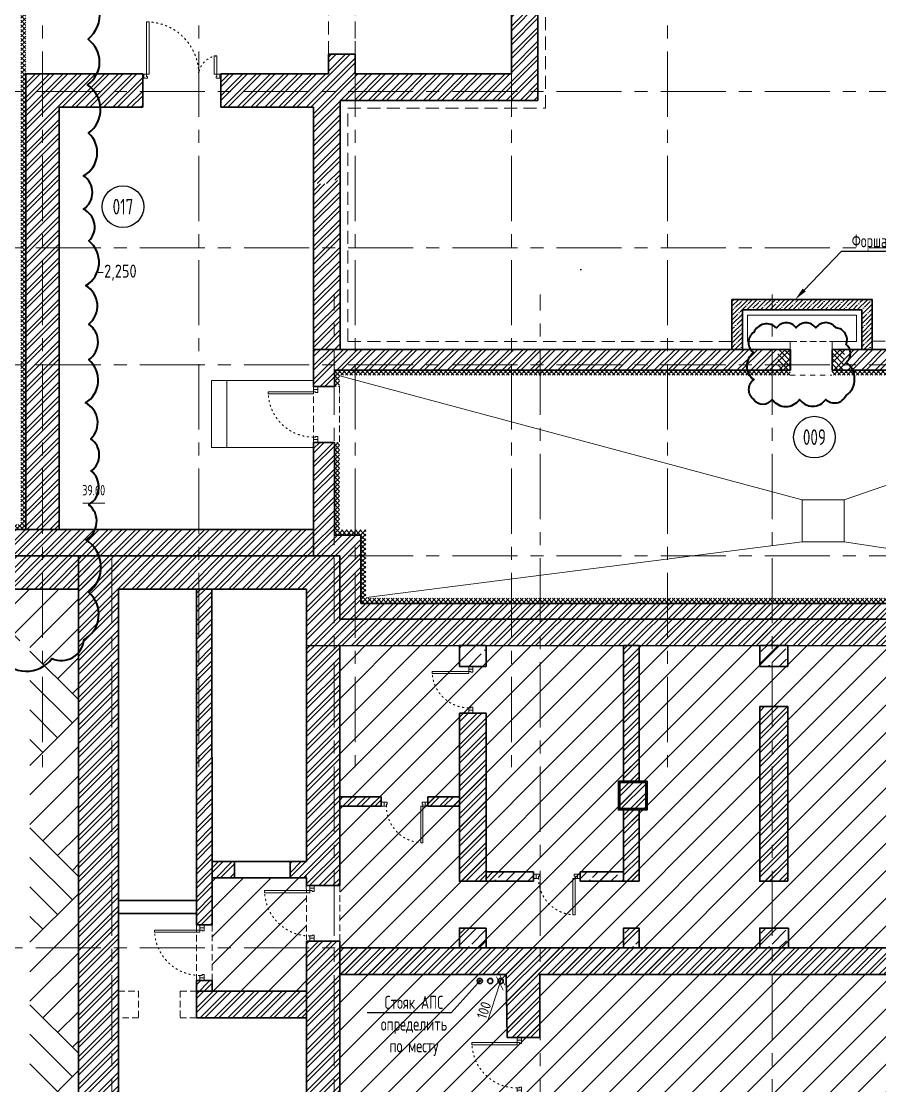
# Model space of a CAD drawing. Header units: millimetres. Extents: x -360149 to 682031, y -35655 to 209517.
# Drawn here: x -335582 to -319100, y 72520 to 92946 of the extents above; entities that cross this region are included whole.
import ezdxf
from ezdxf import colors
from ezdxf.entities.mleader import LeaderData, LeaderLine
from ezdxf.enums import TextEntityAlignment as Align
from ezdxf.math import Vec2, Vec3

# ---------------------------------------------------------------- set-up
doc = ezdxf.new("R2010")
doc.units = ezdxf.units.MM
doc.header["$MEASUREMENT"] = 0
doc.header["$PDMODE"] = 3
doc.header["$PDSIZE"] = -4
for name, pattern in [('ACAD_ISO03W100', [30, 12, -18]), ('CENTER', [2, 1.25, -0.25, 0.25, -0.25]), ('TRATTEGGIATA', [0.75, 0.5, -0.25]), ('Штрих', [6.35, 3.175, -3.175])]:
    doc.linetypes.add(name, pattern=pattern)
doc.layers.get('0').update_dxf_attribs({"color": 250, "lineweight": 9})
doc.layers.get('Defpoints').update_dxf_attribs({"color": 6})
for name, color, linetype, lineweight in [('!!!_АР_перегородки блоки', 7, 'Continuous', 5), ('1 этаж тонкие линии!', 250, 'Continuous', 0), ('_АР ТЕКСТ', 250, 'Continuous', 25), ('АР штриховка стен', 250, 'Continuous', 9), ('АР_Выноски АПР', 7, 'Continuous', 5), ('АР_Двери', 175, 'Continuous', 18), ('АР_Маркер экспликации', 239, 'Continuous', 13), ('АР_МосжилНии_Стены', 127, 'Continuous', 30), ('АР_Навесной фасад', 147, 'Continuous', 5), ('АР_Номер помещения', 1, 'Continuous', 25), ('АР_Оси', 195, 'Continuous', 9), ('АР_Отметки', 250, 'Continuous', 15), ('АР_Помещения_площадь', 19, 'Continuous', 9), ('АР_Сущ Несущая стена', 216, 'Continuous', 30), ('АР_Штриховка кирпич', 250, 'Continuous', 9), ('АР_Штриховка монолит', 250, 'Continuous', 9), ('Отв.СС', 234, 'Continuous', 9), ('Подвал', 250, 'Continuous', 30), ('СС_СКК_Лоток', 170, 'Continuous', 25), ('Штриховка', 7, 'Continuous', 5)]:
    doc.layers.add(name, color=color, linetype=linetype, lineweight=lineweight)
doc.styles.add('GOST Common', font='GOST Common.ttf', dxfattribs={"width": 0.9, "height": 200})
doc.styles.add('ISOCPEUR', font='isocpeur.ttf', dxfattribs={"width": 0.7})
doc.styles.get("Standard").update_dxf_attribs({"font": 'isocpeur.ttf', "width": 0.7})
doc.dimstyles.new('ADSK_Основной_2_мм', dxfattribs={"dimscale": 304.8, "dimtxt": 201.142999, "dimasz": 0.656168, "dimexe": 0.492126, "dimexo": 0.492126, "dimgap": 0.098425, "dimtad": 1, "dimdec": 1, "dimrnd": 0.1, "dimdsep": 46, "dimtxsty": 'GOST Common', "dimblk1": 'OBLIQUE', "dimblk2": 'OBLIQUE', "dimsah": 1, "dimcen": 0.09, "dimdle": 0.492126, "dimazin": 2, "dimtfac": 1, "dimtdec": 4, "dimtix": 1, "dimtmove": 0, "dimatfit": 3, "dimfxl": 1, "dimtvp": 1, "dimtolj": 1, "dimtzin": 0, "dimlwd": 20, "dimlwe": 20, "dimarcsym": 2})
pattern_1 = [(45, (-1298418.67, 164822.8), (-132.58252, 132.58252), []), (45, (-1298330.29, 164822.8), (-132.58252, 132.58252), [])]

# ---------------------------------------------------------------- blocks, each defined once
blk = doc.blocks.new('*U254')
for points in [[(-55, -80), (-55, 0), (-115, 0), (-115, -40), (-100, -40), (-100, -80), (-55, -80)], [(0, 0), (0, -80), (-55, -80), (-55, 0), (0, 0)], [(-1070, 0), (-1070, -80), (-1015, -80), (-1015, 0), (-1070, 0)], [(-1015, -80), (-1015, 0), (-955, 0), (-955, -40), (-970, -40), (-970, -80), (-1015, -80)]]:
    blk.add_lwpolyline(points)
blk.add_lwpolyline([(-100, -80), (-100, -950), (-140, -950), (-140, -80)], close=True)
at = {"linetype": 'ACAD_ISO03W100', "ltscale": 3}
blk.add_arc((-100, -80), 870, 180, 270, dxfattribs=at)
blk = doc.blocks.new('*U248')
for points in [[(-55, -80), (-55, 0), (-115, 0), (-115, -40), (-100, -40), (-100, -80), (-55, -80)], [(0, 0), (0, -80), (-55, -80), (-55, 0), (0, 0)], [(-1070, 0), (-1070, -80), (-1015, -80), (-1015, 0), (-1070, 0)], [(-1015, -80), (-1015, 0), (-955, 0), (-955, -40), (-970, -40), (-970, -80), (-1015, -80)]]:
    blk.add_lwpolyline(points)
blk.add_lwpolyline([(-100, -80), (-100, -950), (-140, -950), (-140, -80)], close=True)
at = {"linetype": 'ACAD_ISO03W100', "ltscale": 3}
blk.add_arc((-100, -80), 870, 180, 270, dxfattribs=at)
blk = doc.blocks.new('*U265')
at = {"layer": 'АР_Номер помещения', "color": 7}
blk.add_circle((-10199, 1914), 400, dxfattribs=at)
at = {"layer": 'АР_Помещения_площадь', "color": 7}
blk.add_line((-3518, -770), (-3940, -770), dxfattribs=at)
at = {"color": 7, "style": 'ISOCPEUR', "width": 0.7, "flags": 1}
blk.add_attdef('КАТЕГОРИЯ', (-499, -2092), '', height=250, dxfattribs=at)
at = {"layer": 'АР_Номер помещения', "color": 7, "style": 'ISOCPEUR', "width": 0.7}
blk.add_attdef('НОМЕР_ПОМЕЩЕНИЯ', text='', height=300, dxfattribs=at).set_placement((-10199, 1914), align=Align.MIDDLE_CENTER)
at = {"layer": 'АР_Помещения_площадь', "color": 7, "lineweight": 30, "width": 0.7, "flags": 104}
blk.add_attdef('ИМЯ_ПОМЕЩЕНИЯ', text='', height=100, dxfattribs=at).set_placement((158, 1217), align=Align.MIDDLE_CENTER)
at = {"layer": 'АР_Помещения_площадь', "color": 7, "style": 'ISOCPEUR', "width": 0.7}
blk.add_attdef('ПЛОЩАДЬ_ПОМЕЩЕНИЯ', text='', height=200, dxfattribs=at).set_placement((-3513, -523), align=Align.MIDDLE_RIGHT)
blk = doc.blocks.new('*U278')
blk.add_lwpolyline([(-100, 80), (-100, 780), (-140, 780), (-140, 80)], close=True)
for points in [[(-900, 0), (-900, 80), (-845, 80), (-845, 0), (-900, 0)], [(-845, 80), (-845, 0), (-785, 0), (-785, 40), (-800, 40), (-800, 80), (-845, 80)], [(-55, 80), (-55, 0), (-115, 0), (-115, 40), (-100, 40), (-100, 80), (-55, 80)], [(0, 0), (0, 80), (-55, 80), (-55, 0), (0, 0)]]:
    blk.add_lwpolyline(points)
at = {"linetype": 'ACAD_ISO03W100', "ltscale": 3}
blk.add_arc((-100, 80), 700, 90, 180, dxfattribs=at)
blk = doc.blocks.new('*U279')
for points in [[(-55, -80), (-55, 0), (-115, 0), (-115, -40), (-100, -40), (-100, -80), (-55, -80)], [(0, 0), (0, -80), (-55, -80), (-55, 0), (0, 0)], [(-900, 0), (-900, -80), (-845, -80), (-845, 0), (-900, 0)], [(-845, -80), (-845, 0), (-785, 0), (-785, -40), (-800, -40), (-800, -80), (-845, -80)]]:
    blk.add_lwpolyline(points)
blk.add_lwpolyline([(-100, -80), (-100, -780), (-140, -780), (-140, -80)], close=True)
at = {"linetype": 'ACAD_ISO03W100', "ltscale": 3}
blk.add_arc((-100, -80), 700, 180, 270, dxfattribs=at)
blk = doc.blocks.new('_DotSmall')
at = {"color": 0, "linetype": 'ByBlock', "const_width": 0.5}
blk.add_lwpolyline([(-0.0625, 0, 1), (0.0625, 0, 1)], format="xyb", close=True, dxfattribs=at)
blk = doc.blocks.new('Полуторная_на лестницу')
for points in [[(75, 80), (75, 1080), (125, 1080), (125, 80)], [(1375, 430), (1375, 80), (1425, 80), (1425, 430)]]:
    blk.add_lwpolyline(points, close=True)
for points in [[(0, 0), (0, 80), (20, 80), (20, 0), (0, 0)], [(20, 80), (20, 0), (90, 0), (90, 30), (75, 30), (75, 80), (20, 80)], [(1480, 80), (1480, 0), (1410, 0), (1410, 30), (1425, 30), (1425, 80), (1480, 80)], [(1500, 0), (1500, 80), (1480, 80), (1480, 0), (1500, 0)]]:
    blk.add_lwpolyline(points)
at = {"linetype": 'ACAD_ISO03W100', "ltscale": 3}
for centre, radius, start, end in [((75, 80), 1000, 0, 90), ((1465, 40), 392, 95.9075, 174.0925)]:
    blk.add_arc(centre, radius, start, end, dxfattribs=at)
blk = doc.blocks.new('*U995')
at = {"layer": 'АР_Номер помещения', "color": 7}
blk.add_circle((-11006, 2671), 400, dxfattribs=at)
at = {"layer": 'АР_Помещения_площадь', "color": 7}
blk.add_line((-11353, -3017), (-11775, -3017), dxfattribs=at)
at = {"color": 7, "style": 'ISOCPEUR', "width": 0.7, "flags": 1}
blk.add_attdef('КАТЕГОРИЯ', (-499, -2092), '', height=250, dxfattribs=at)
at = {"layer": 'АР_Номер помещения', "color": 7, "style": 'ISOCPEUR', "width": 0.7}
blk.add_attdef('НОМЕР_ПОМЕЩЕНИЯ', text='', height=300, dxfattribs=at).set_placement((-11006, 2671), align=Align.MIDDLE_CENTER)
at = {"layer": 'АР_Помещения_площадь', "color": 7, "lineweight": 30, "width": 0.7, "flags": 104}
blk.add_attdef('ИМЯ_ПОМЕЩЕНИЯ', text='', height=100, dxfattribs=at).set_placement((158, 1217), align=Align.MIDDLE_CENTER)
at = {"layer": 'АР_Помещения_площадь', "color": 7, "style": 'ISOCPEUR', "width": 0.7}
blk.add_attdef('ПЛОЩАДЬ_ПОМЕЩЕНИЯ', text='', height=200, dxfattribs=at).set_placement((-11348, -2770), align=Align.MIDDLE_RIGHT)
blk = doc.blocks.new('_Oblique')
at = {"color": 0, "linetype": 'ByBlock', "lineweight": -2}
blk.add_line((-0.5, -0.5), (0.5, 0.5), dxfattribs=at)
blk = doc.blocks.new('*D1566')
at = {"layer": 'Defpoints', "color": 0, "transparency": 16777216}
for p in [(-326363, 74576), (-326394, 74481)]:
    blk.add_point(p, dxfattribs=at)
at = {"layer": 'Отв.СС', "color": 0, "lineweight": 20, "transparency": 16777216}
for p in [(-326363, 74576), (-326633, 73754)]:
    blk.add_line(p, (-326394, 74481), dxfattribs=at)
at = {"layer": 'Отв.СС', "color": 0, "lineweight": 20, "transparency": 16777216, "xscale": 200, "yscale": 200, "zscale": 200}
for p, rotation in [((-326394, 74481), 71.82517072430504), ((-326363, 74576), 251.8251707243051)]:
    blk.add_blockref('_Oblique', p, dxfattribs=dict(at, rotation=rotation))
at = {"layer": 'Отв.СС', "color": 0, "transparency": 16777216, "insert": (-326700, 73968), "char_height": 200, "attachment_point": 5, "rotation": 71.8252, "style": 'GOST Common'}
blk.add_mtext('\\A1;100', dxfattribs=at)
blk = doc.blocks.new('_Dot')
at = {"color": 0, "linetype": 'ByBlock', "lineweight": -2}
blk.add_line((-0.5, 0), (-1, 0), dxfattribs=at)
at = {"color": 0, "linetype": 'ByBlock', "const_width": 0.5}
blk.add_lwpolyline([(-0.25, 0, 1), (0.25, 0, 1)], format="xyb", close=True, dxfattribs=at)

msp = doc.modelspace()

# ---------------------------------------------------------------- hatches: boundary and pattern name
at = {"layer": '!!!_АР_перегородки блоки', "lineweight": 5, "ltscale": 100, "true_color": 0x636466}
h = msp.add_hatch(dxfattribs=at)
h.set_pattern_fill('ANSI31', color=251, scale=3000, angle=180, style=0)
h.paths.add_polyline_path([(-327484.71, 61936.6), (-327484.71, 62094), (-326484.71, 62094), (-326484.71, 61936.6), (-326484.71, 61850.24), (-326197.46, 61850.24), (-326197.46, 71514.55), (-325612.06, 71514.55), (-295741.64, 71514.55), (-295741.64, 71680), (-295741.64, 81263.11), (-329468.32, 81263.11), (-329468.32, 61850.24), (-327484.71, 61850.24)])
h = msp.add_hatch(dxfattribs=at)
h.set_pattern_fill('ANSI31', color=251, scale=3000, angle=180, style=0)
h.paths.add_polyline_path([(-330105.47, 74335.57), (-331919.42, 74332.35), (-331922.61, 76510.53), (-330108.66, 76511.46)])
at = {"layer": '1 этаж тонкие линии!', "ltscale": 100, "transparency": 33554559}
h = msp.add_hatch(dxfattribs=at)
h.set_pattern_fill('ANSI37', scale=500, style=0)
h.paths.add_polyline_path([(-312975.75, 86253.45), (-312975.75, 86155.33), (-314046.91, 86154.34), (-314046.73, 86252.66), (-320016.38, 86252.58), (-320016.69, 86154.27), (-320816.52, 86153.74), (-320816.53, 86252.71), (-329569.44, 86252.56), (-329569.44, 85936.11), (-329469.91, 85936.23), (-329474.54, 85936.26), (-329472.59, 84864.98), (-329569.45, 84865.05), (-329569.45, 83085.57), (-329065.82, 83085.5), (-329065.82, 81775.68), (-312753.3, 81775.68), (-312753.3, 86252.63)])
h.paths.add_polyline_path([(-314051.79, 86154.51), (-314052.68, 86154.33), (-329474.31, 86153.76), (-329470.35, 83185.5), (-328965.82, 83185.81), (-328965.82, 81875.99), (-312853.3, 81875.68), (-312853.33, 86154.69)], flags=16)
h = msp.add_hatch(dxfattribs=at)
h.set_pattern_fill('AR-PARQ1', color=256, scale=200, angle=45, style=0)
h.paths.add_polyline_path([(-339005.06, 81057.77), (-335415.13, 81057.77), (-335415.13, 63056), (-339005.06, 63056)], flags=16)
h.paths.add_polyline_path([(-339852.07, 82045.5), (-334484.74, 82050.5), (-334484.74, 62098), (-339852.69, 62093)])
at = {"layer": 'АР штриховка стен', "ltscale": 100}
h = msp.add_hatch(dxfattribs=at)
h.set_pattern_fill('ANSI31', color=1, scale=600, angle=-90)
h.set_pattern_definition([(315, (-230505.13, 933633.57), (53.0330086, 53.0330086), [])])
h.paths.add_polyline_path([(-320016.35, 86252.86), (-320016.34, 86650.46), (-319774.81, 86650.24), (-319774.81, 86252.64)])
h.paths.add_polyline_path([(-321059.1, 86252.64), (-321059.1, 86650.24), (-320816.53, 86650.24), (-320816.53, 86252.64)])
at = {"layer": 'АР_Штриховка кирпич', "ltscale": 100}
h = msp.add_hatch(dxfattribs=at)
h.set_pattern_fill('ANSI32', color=256, scale=500)
h.set_pattern_definition(pattern_1)
h.paths.add_polyline_path([(-325662.04, 97215.68), (-326172.07, 97215.68), (-326172.07, 91935.68), (-325662.04, 91935.68)])
h = msp.add_hatch(dxfattribs=at)
h.set_pattern_fill('ANSI32', color=256, scale=500)
h.set_pattern_definition(pattern_1)
h.paths.add_polyline_path([(-329581.11, 89825.8), (-329581.55, 89825.8)])
h.paths.add_polyline_path([(-329581.11, 89900), (-329462.19, 89900), (-329462.19, 91425.68), (-325662.04, 91425.68), (-325662.04, 91935.68), (-326172.07, 91935.68), (-329171.99, 91935.68), (-329172.09, 92315.34), (-329681.98, 92315.34), (-329682.04, 91935.68), (-331750.93, 91935.68), (-331750.93, 91295.68), (-329972.19, 91295.68), (-329972.19, 89830.5), (-329651.11, 89830.5)])
h = msp.add_hatch(dxfattribs=at)
h.set_pattern_fill('ANSI32', color=256, scale=500)
h.set_pattern_definition(pattern_1)
h.paths.add_polyline_path([(-335492.19, 83192.41), (-334852.19, 83192.41), (-334852.19, 91294.87), (-333250.93, 91296.09), (-333250.93, 91935.28), (-335492.19, 91935.68)])
h = msp.add_hatch(dxfattribs=at)
h.set_pattern_fill('ANSI32', color=256, scale=500)
h.set_pattern_definition([(45, (-15289.27, 0), (-132.58252, 132.58252), []), (45, (-15200.88, 0), (-132.58252, 132.58252), [])])
h.paths.add_polyline_path([(-329462.19, 89890.8), (-329581.11, 89890.8), (-329581.11, 89825.8), (-329651.11, 89825.8), (-329972.19, 89825.8), (-329972.19, 88600.68), (-329462.19, 88600.68)])
h.paths.add_polyline_path([(-329462.19, 88600.68), (-329972.19, 88600.68), (-329972.19, 86650.68), (-329877.01, 86650.68), (-329462.19, 86650.68)])
h = msp.add_hatch(dxfattribs=at)
h.set_pattern_fill('ANSI32', color=256, scale=500)
h.paths.add_polyline_path([(-329971.82, 86650.7), (-320817.87, 86650.66), (-320814.82, 86246.72), (-329569.51, 86258.56), (-329569.51, 85936.07), (-329971.82, 85936.07)])
h = msp.add_hatch(dxfattribs=at)
h.set_pattern_fill('ANSI32', color=256, scale=500)
h.paths.add_polyline_path([(-320017.05, 86650.69), (-314053.14, 86653.63), (-314050.08, 86249.69), (-320015.64, 86252.63)])
h = msp.add_hatch(dxfattribs=at)
h.set_pattern_fill('ANSI32', color=256, scale=500)
h.paths.add_polyline_path([(-329468.32, 82685.68), (-329972.03, 82685.68), (-329971.61, 84865.19), (-329569.45, 84865.11), (-329569.45, 83085.5), (-329065.82, 83085.5), (-329065.82, 81775.68), (-296113.82, 81775.66), (-296113.82, 83086), (-295478.35, 83086), (-295478.35, 86252.64), (-295076.83, 86252.63), (-295076.83, 82685.68), (-295715.32, 82685.68), (-295715.32, 81707.5), (-295705.29, 80957.16), (-329468.32, 80969)])
h = msp.add_hatch(dxfattribs=at)
h.set_pattern_fill('ANSI32', color=256, scale=500)
h.paths.add_polyline_path([(-346852.07, 83700.69), (-347492.01, 83700.68), (-347492.01, 82045.67), (-340491.83, 82045.7), (-340491.83, 82685.68), (-329971.82, 82685.68), (-329971.82, 83192.41), (-341131.83, 83192.4), (-341131.83, 82685.69), (-346851.95, 82685.68)])
h = msp.add_hatch(dxfattribs=at)
h.set_pattern_fill('ANSI32', color=256, scale=500)
h.paths.add_polyline_path([(-339853.32, 82050.5), (-330106.83, 82051.5), (-330106.83, 80969.21), (-329468.32, 80969), (-329468.32, 82685.68), (-329576.83, 82685.68), (-329971.82, 82685.76), (-340493.32, 82685.68), (-340493.32, 64815.68), (-346842.01, 64815.68), (-346842.01, 55105.68), (-333741.71, 55105.68), (-333741.71, 61455.68), (-332347.87, 61455.68), (-332347.87, 62094), (-334239.75, 62094), (-334239.75, 55506.5), (-346441.83, 55506.5), (-346441.08, 64415), (-340492.57, 64415), (-340517.57, 61455.68), (-334214.01, 61455.68), (-334225.32, 62094.73), (-339853.26, 62094.73), (-339853.37, 64904.62)])
h = msp.add_hatch(dxfattribs=at)
h.set_pattern_fill('ANSI32', color=256, scale=500)
h.paths.add_polyline_path([(-333716.86, 82685.68), (-334136.67, 82685.68), (-334136.67, 62094), (-333716.79, 62094)])
h.paths.add_polyline_path([(-334136.67, 82685.68), (-334484.74, 82685.68), (-334484.74, 62094), (-334136.67, 62094)])
h = msp.add_hatch(dxfattribs=at)
h.set_pattern_fill('ANSI32', color=256, scale=500)
h.paths.add_polyline_path([(-332219.8, 75648.81), (-332218.62, 82051.51), (-331922.35, 82051.49), (-331922.12, 75607.23), (-332222, 75607.23), (-332219.3, 75648.77)])
h = msp.add_hatch(dxfattribs=at)
h.set_pattern_fill('ANSI32', color=256, scale=500)
h.paths.add_polyline_path([(-330106.21, 80969.14), (-329467.32, 80969.09), (-329468.32, 76363.5), (-330106.83, 76363.5), (-330106.83, 76510.84), (-330420.65, 76510.82), (-330420.65, 76821.96), (-330106.3, 76821.93)])
h = msp.add_hatch(dxfattribs=at)
h.set_pattern_fill('ANSI32', color=256, scale=500)
h.paths.add_polyline_path([(-324018.3, 80967.05), (-323719.94, 80967.03), (-323719.37, 78362.83), (-324017.34, 78362.81)])
h = msp.add_hatch(dxfattribs=at)
h.set_pattern_fill('ANSI32', color=256, scale=500)
h.paths.add_polyline_path([(-327169.7, 76683.99), (-327169.26, 79671.3), (-326656.88, 79671.25), (-326657.33, 76443.95), (-327169.32, 76443.95), (-327169.32, 76683.95)])
h = msp.add_hatch(dxfattribs=at)
h.set_pattern_fill('ANSI32', color=256, scale=500)
h.paths.add_polyline_path([(-321403.96, 76683.99), (-321403.52, 79796.72), (-320864.84, 79796.67), (-320865.28, 76443.95), (-321403.58, 76443.95), (-321403.58, 76683.95)])
h = msp.add_hatch(dxfattribs=at)
h.set_pattern_fill('ANSI32', color=256, scale=500)
h.paths.add_polyline_path([(-324118.3, 78362.83), (-323567.63, 78362.79), (-323567.06, 77812.82), (-324117.34, 77812.81)])
h = msp.add_hatch(dxfattribs=at)
h.set_pattern_fill('ANSI32', color=256, scale=500)
h.paths.add_polyline_path([(-329469.27, 78062.46), (-328671.48, 78062.43), (-328670.91, 77882.46), (-329468.32, 77882.45)])
h = msp.add_hatch(dxfattribs=at)
h.set_pattern_fill('ANSI32', color=256, scale=500)
h.paths.add_polyline_path([(-327777.28, 78062.46), (-327169.6, 78062.43), (-327169.03, 77882.46), (-327776.32, 77882.45)])
h = msp.add_hatch(dxfattribs=at)
h.set_pattern_fill('ANSI32', color=256, scale=500)
h.paths.add_polyline_path([(-324018.35, 77813.02), (-323719.99, 77813), (-323719.42, 76444.16), (-324017.39, 76444.14)])
h = msp.add_hatch(dxfattribs=at)
h.set_pattern_fill('ANSI32', color=256, scale=500)
h.paths.add_polyline_path([(-331920.25, 76821.98), (-331490.94, 76821.95), (-331490.37, 76510.86), (-331919.29, 76510.84)])
h = msp.add_hatch(dxfattribs=at)
h.set_pattern_fill('ANSI32', color=256, scale=500)
h.paths.add_polyline_path([(-330107.21, 62334.04), (-330107.02, 75293.52), (-329468.12, 75293.48), (-329468.32, 62094), (-330106.83, 62094), (-330106.83, 62334)])
h = msp.add_hatch(dxfattribs=at)
h.set_pattern_fill('ANSI32', color=256, scale=500)
h.paths.add_polyline_path([(-314247.97, 75165.38), (-314248.02, 74653.01), (-329468.32, 74654.01), (-329468.32, 75165.99)])
h = msp.add_hatch(dxfattribs=at)
h.set_pattern_fill('ANSI32', color=256, scale=500)
h.paths.add_polyline_path([(-326253.18, 74660.02), (-325627.79, 74656.99), (-325627.22, 73443.48), (-326252.23, 73446.46)])
h = msp.add_hatch(dxfattribs=at)
h.set_pattern_fill('ANSI32', color=256, scale=500)
h.paths.add_polyline_path([(-331919.42, 74537.23), (-332219.3, 74537.23), (-332219.3, 74335.03), (-331919.42, 74335.03)])
h.paths.add_polyline_path([(-330106.83, 74335.03), (-331960.6, 74335.03), (-332241.41, 74335.03), (-332219.3, 74335.03), (-332219.3, 73822.61), (-330106.83, 73822.71)])
h.paths.add_polyline_path([(-333716.83, 74335.02), (-333716.83, 74335.02), (-333716.82, 73822.67), (-333716.83, 73822.68)])
at = {"layer": 'АР_Штриховка монолит', "ltscale": 100}
h = msp.add_hatch(dxfattribs=at)
h.set_pattern_fill('ANSI35', color=256, scale=500)
h.paths.add_polyline_path([(-321936.86, 86650.68), (-321937.01, 87608.99), (-319246.85, 87609.2), (-319246.7, 86650.68), (-319446.73, 86650.68), (-319446.83, 87409.17), (-321736.99, 87409), (-321737.01, 86650.68)])
at = {"layer": 'АР_Штриховка монолит', "ltscale": 300}
h = msp.add_hatch(dxfattribs=at)
h.set_pattern_fill('ANSI35', color=256, scale=1500)
h.paths.add_polyline_path([(-327170.27, 80968.11), (-326657.11, 80968.08), (-326656.54, 80567.01), (-327169.32, 80567)])
h = msp.add_hatch(dxfattribs=at)
h.set_pattern_fill('ANSI35', color=256, scale=1200)
h.set_pattern_definition([(45, (21477.85, 4324), (-212.13203, 212.13203), []), (45, (21689.98, 4324), (-212.13203, 212.13203), [375, -75, 0, -75])])
h.paths.add_polyline_path([(-321404.53, 80968.11), (-320891.37, 80968.08), (-320890.8, 80567.01), (-321403.58, 80567)])
h = msp.add_hatch(dxfattribs=at)
h.set_pattern_fill('ANSI35', color=256, scale=1200)
h.set_pattern_definition([(45, (16224.6, 200.95), (-212.13203, 212.13203), []), (45, (16436.73, 200.95), (-212.13203, 212.13203), [375, -75, 0, -75])])
h.paths.add_polyline_path([(-326657.78, 76623.96), (-325749.83, 76623.93), (-325749.26, 76443.96), (-326656.83, 76443.95)])
h = msp.add_hatch(dxfattribs=at)
h.set_pattern_fill('ANSI35', color=256, scale=1200)
h.set_pattern_definition([(45, (18031.88, 200.95), (-212.13203, 212.13203), []), (45, (18244.02, 200.95), (-212.13203, 212.13203), [375, -75, 0, -75])])
h.paths.add_polyline_path([(-324850.5, 76623.96), (-324017.67, 76623.93), (-324017.1, 76443.96), (-324849.54, 76443.95)])
h = msp.add_hatch(dxfattribs=at)
h.set_pattern_fill('ANSI35', color=256, scale=1200)
h.set_pattern_definition([(45, (15712.1, -1077.32), (-212.13203, 212.13203), []), (45, (15924.24, -1077.32), (-212.13203, 212.13203), [375, -75, 0, -75])])
h.paths.add_polyline_path([(-327170.27, 75544.21), (-326657.11, 75544.18), (-326656.54, 75165.69), (-327169.32, 75165.68)])
h = msp.add_hatch(dxfattribs=at)
h.set_pattern_fill('ANSI35', color=256, scale=1200)
h.set_pattern_definition([(45, (18864.04, -1077.32), (-212.13203, 212.13203), []), (45, (19076.17, -1077.32), (-212.13203, 212.13203), [375, -75, 0, -75])])
h.paths.add_polyline_path([(-324018.35, 75544.21), (-323716.81, 75544.18), (-323716.24, 75165.69), (-324017.39, 75165.68)])
h = msp.add_hatch(dxfattribs=at)
h.set_pattern_fill('ANSI35', color=256, scale=1200)
h.set_pattern_definition([(45, (21477.85, -1077.32), (-212.13203, 212.13203), []), (45, (21689.98, -1077.32), (-212.13203, 212.13203), [375, -75, 0, -75])])
h.paths.add_polyline_path([(-321404.53, 75544.21), (-320891.37, 75544.18), (-320890.8, 75165.69), (-321403.58, 75165.68)])
at = {"layer": 'Штриховка', "transparency": 33554636}
h = msp.add_hatch(dxfattribs=at)
h.set_pattern_fill('ANSI37', color=256, scale=500)
h.paths.add_polyline_path([(-341372, 100400.68), (-344172.07, 100400.68), (-344172.07, 100300.68), (-341372, 100300.68)])
h.paths.add_polyline_path([(-344172.07, 100400.68), (-345133.71, 100400.68), (-345133.71, 100300.68), (-344172.07, 100300.68)])
h.paths.add_polyline_path([(-346633.35, 100400.68), (-346852.19, 100400.68), (-346852.19, 99100.68), (-346752.19, 99100.68), (-346752.19, 100300.68), (-346633.35, 100300.68)])
h.paths.add_polyline_path([(-346752.19, 99100.68), (-346852.19, 99100.68), (-346852.19, 94600.68), (-346752.19, 94600.68)])
h.paths.add_polyline_path([(-335492.19, 94800.68), (-335592.19, 94800.68), (-335592.19, 94600.68), (-335492.19, 94600.68)])
h.paths.add_polyline_path([(-335492.19, 95920.74), (-338172.07, 95920.74), (-338172.07, 95820.72), (-335592.19, 95820.7), (-335592.19, 95020.64), (-335592.19, 94920.61), (-335492.19, 94920.61)])
h.paths.add_polyline_path([(-336922.83, 83292.41), (-336923, 83192.41), (-335492.19, 83192.41), (-335492.19, 91935.68), (-335492.19, 94600.68), (-335592.19, 94600.68), (-335592.19, 83292.41)])
h.paths.add_polyline_path([(-337043, 83192.41), (-337042.83, 83292.41), (-341231.83, 83292.41), (-341231.83, 82785.68), (-346752.19, 82785.68), (-346752.19, 87848.64), (-346852.19, 87848.64), (-346852.19, 82685.68), (-341131.83, 82685.68), (-341131.83, 83192.41)])

# ---------------------------------------------------------------- linework, layer by layer
at = {"linetype": 'TRATTEGGIATA', "ltscale": 500}
for p, q in [((-325514.19, 91275.68), (-325514.21, 99595.68)), ((-329682.04, 92315.34), (-329682.04, 93215.35)), ((-329172.07, 92315.34), (-329172.07, 93215.35)), ((-329312.19, 91275.88), (-325514.19, 91275.95)), ((-329312.1, 86799.39), (-329312.19, 91275.88)), ((-329312.19, 86799.39), (-321935.81, 86799.54)), ((-319246.73, 86805.62), (-314691.86, 86805.62))]:
    msp.add_line(p, q, dxfattribs=at)
at = {"color": 1, "lineweight": 30}
for centre in [(-326778.71, 74528.86), (-326578.71, 74528.86), (-326378.71, 74528.86)]:
    msp.add_circle(centre, 50, dxfattribs=at)
at = {"layer": '_АР ТЕКСТ', "color": 242, "linetype": 'ByBlock', "lineweight": -2, "true_color": 0xcd2027}
msp.add_line((-324851.29, 88184.44), (-324825.28, 88184.44), dxfattribs=at)
at = {"layer": 'Defpoints', "color": 2, "lineweight": 40}
msp.add_lwpolyline([(-335992.09, 80744.91, 0.52056705), (-334993.72, 80718.58, 0.52056705), (-334380.47, 81077.44, 0.52056705), (-334288.26, 81986.97, 0.52056705), (-334338.84, 82991.47, 0.52056705), (-334283.96, 83668.55, 0.52056705), (-334240.3, 84317.65, 0.52056705), (-334247.12, 84931.2, 0.52056705), (-334352.2, 85623.1, 0.52056705), (-334287.96, 86448.44, 0.52056705), (-334285.23, 87134.45, 0.52056705), (-334342.48, 87872.81, 0.52056705), (-334284.31, 88732.66, 0.52056705), (-334384.38, 89338.02, 0.52056705), (-334385.9, 89982.96, 0.52056705), (-334290.36, 90800.14, 0.52056705), (-334311.71, 91727, 0.52056705), (-334300.76, 92601.7, 0.52056705), (-334390.32, 93645.59, 0.52056705)], format="xyb", dxfattribs=at)
msp.add_lwpolyline([(-321519.5, 85690.16, 0.52056705), (-321166.42, 85690.16, 0.52056705), (-320638.47, 85690.16, 0.52056705), (-320136.59, 85690.16, 0.52056705), (-319747.41, 85762.9, 0.52056705), (-319747.41, 86400.19, 0.52056705), (-319747.41, 86741.99, 0.52056705), (-319940.12, 87061.45, 0.52056705), (-320328.85, 87061.45, 0.52056705), (-320706.64, 87061.45, 0.52056705), (-321082.47, 87061.45, 0.52056705), (-321519.5, 86976.88, 0.52056705), (-321519.5, 86585.89, 0.52056705), (-321519.5, 86069, 0.52056705)], format="xyb", close=True, dxfattribs=at)
at = {"layer": 'АР_МосжилНии_Стены', "ltscale": 100}
for p, q in [((-325662.04, 91425.68), (-325662.04, 99445.68)), ((-326172.07, 91935.68), (-326172.04, 97215.68)), ((-329682.04, 92315.34), (-329172.04, 92315.34)), ((-329682.04, 91935.68), (-329682.04, 92315.34)), ((-329172.04, 91935.68), (-329172.04, 92315.34)), ((-335492.19, 91935.68), (-333250.93, 91935.68)), ((-335492.19, 83192.41), (-335492.19, 91935.68)), ((-333250.93, 91935.68), (-333250.93, 91295.68)), ((-331750.93, 91935.68, 1.08), (-329682.04, 91935.68)), ((-331750.93, 91935.68, 1.08), (-331750.93, 91295.68, 1.08)), ((-329172.04, 91935.68), (-326172.04, 91935.68)), ((-329462.19, 89760.8), (-329462.19, 91425.68)), ((-329462.19, 91425.68), (-325662.04, 91425.68)), ((-334852.19, 91295.68), (-333250.93, 91295.68)), ((-334852.19, 83192.41), (-334852.19, 91295.68)), ((-331750.93, 91295.68, 1.08), (-329972.19, 91295.68)), ((-329972.19, 89825.8), (-329972.19, 91295.68)), ((-329462.19, 86650.68), (-329462.19, 89890.8)), ((-329972.19, 86650.68), (-329972.19, 89825.8)), ((-320816.53, 86650.68), (-329972.19, 86650.68)), ((-320816.34, 86650.68), (-329972.01, 86650.68)), ((-320816.53, 86650.68), (-321216.21, 86650.68)), ((-320816.34, 86650.68), (-321216.02, 86650.68)), ((-314046.79, 86650.68), (-320016.53, 86650.68)), ((-314046.61, 86650.68), (-320016.34, 86650.68)), ((-329971.82, 84865.19), (-329971.82, 82685.68)), ((-329569.45, 84864.97), (-329971.82, 84864.97)), ((-329569.45, 83085.5), (-329569.45, 84864.97)), ((-329065.82, 83085.5), (-329569.45, 83085.5)), ((-329065.82, 81775.68), (-329065.82, 83085.5)), ((-340491.83, 82685.68), (-329468.32, 82685.68)), ((-329468.32, 82685.68), (-329468.32, 81468.11)), ((-339853.32, 82050.5), (-334484.74, 82050.5)), ((-333716.83, 82051.5), (-330106.83, 82051.5)), ((-332219.3, 75607.23), (-332219.08, 82051.5)), ((-331923.27, 82051.5), (-331919.42, 75607.23)), ((-330106.83, 80826.45), (-330106.83, 82051.5)), ((-329468.32, 81475.68), (-295715.32, 81475.68)), ((-329468.32, 80969), (-329468.32, 76363.5)), ((-330106.3, 76821.93), (-330106.83, 80826.45)), ((-331490.65, 76821.96), (-330420.65, 76821.96)), ((-330420.65, 76511), (-330420.65, 76810.87)), ((-330420.65, 76511), (-331614.7, 76511.02)), ((-333716.83, 76075.33), (-332219.3, 76075.33)), ((-333716.83, 75825.33), (-332219.3, 75825.33)), ((-331919.42, 75607.23), (-332219.3, 75607.23)), ((-331602.43, 74335.02), (-331883.24, 74335.02)), ((-330106.83, 73822.69), (-332219.3, 73822.69))]:
    msp.add_line(p, q, dxfattribs=at)
for points in [[(-320816.34, 86252.64), (-329569.51, 86252.64), (-329569.4, 85936.07), (-329971.82, 85936.07), (-329971.82, 86650.68)], [(-320816.53, 86252.64), (-321216.21, 86252.64)], [(-314046.61, 86252.64), (-320016.34, 86252.64)], [(-346852.01, 82685.68), (-341131.83, 82685.68), (-341131.83, 83192.41), (-329971.82, 83192.41)], [(-334484.74, 62094), (-334484.74, 82685.68)], [(-333716.83, 62094), (-333716.83, 62094), (-333716.83, 82051.5)], [(-296113.82, 81775.68), (-329065.82, 81775.68)], [(-295079.4, 80956.94), (-330109.37, 80969.23)], [(-327169.32, 80567), (-327169.32, 80968.2), (-326656.83, 80968.2), (-326656.83, 80567)], [(-327169.32, 80567), (-326656.83, 80567)], [(-326656.83, 79671.28), (-326656.83, 76443.95), (-327169.32, 76443.95), (-327169.32, 79671.28)], [(-326656.83, 79671.28), (-327169.32, 79671.28)], [(-328671.19, 78062.45), (-329468.32, 78062.45)], [(-328671.37, 78062.45), (-329268.38, 78062.45)], [(-328671.37, 77882.45), (-328671.37, 78062.45)], [(-328671.19, 77882.45), (-328671.19, 78062.45)], [(-327169.32, 78062.45), (-327776.32, 78062.45)], [(-327776.32, 77882.45), (-327776.32, 78062.45)], [(-328671.19, 77882.45), (-329468.32, 77882.45)], [(-328671.37, 77882.45), (-329268.38, 77882.45)], [(-327169.32, 77882.45), (-327776.32, 77882.45)], [(-331919.29, 76821.96), (-331490.65, 76821.96), (-331490.65, 76510.84), (-331919.29, 76510.84)], [(-330106.3, 76821.93), (-330420.65, 76821.96), (-330420.65, 76510.82), (-330106.83, 76510.84), (-330106.83, 76363.5), (-329468.32, 76363.5)], [(-326656.83, 76623.95), (-325749.54, 76623.95)], [(-325749.54, 76443.95), (-325749.54, 76623.95)], [(-324849.54, 76623.95), (-324017.39, 76623.95)], [(-324849.54, 76443.95), (-324849.54, 76623.95)], [(-326656.83, 76443.95), (-325749.54, 76443.95)], [(-324849.54, 76443.95), (-324017.39, 76443.95)], [(-330106.83, 75293.5), (-330106.83, 62099.44)], [(-330106.83, 75293.5), (-329468.32, 75293.5), (-329468.32, 62094)], [(-329468.32, 75165.68), (-314248, 75165.68), (-314248, 74654.01)], [(-326252.23, 73446.46), (-326270.77, 74654.01), (-329468.32, 74654.01)], [(-325627.51, 73446.46), (-325627.51, 74654.01), (-318274.07, 74654.01), (-318274.07, 73046.31), (-317829.41, 73046.32), (-317829.41, 73046.32), (-317829.41, 74654.01)], [(-331919.42, 74335.05), (-331919.42, 74537.24), (-332219.3, 74537.23), (-332219.3, 73822.69)], [(-332219.3, 74335.03), (-330106.83, 74335.03)], [(-326252.23, 73446.46), (-325627.51, 73446.46)]]:
    msp.add_lwpolyline(points, dxfattribs=at)
for points in [[(-323716.47, 78362.81), (-324017.34, 78362.81), (-324017.39, 80967.04), (-323716.52, 80967.04)], [(-321403.58, 80567), (-320865.06, 80567), (-320865.06, 80966.08), (-321403.58, 80966.08)], [(-320865.06, 76443.95), (-321403.58, 76443.95), (-321403.58, 79796.69), (-320865.06, 79796.69)], [(-324117.34, 78362.81), (-323567.34, 78362.81), (-323567.34, 77812.81), (-324117.34, 77812.81)], [(-324092.34, 78337.81), (-323592.34, 78337.81), (-323592.34, 77837.81), (-324092.34, 77837.81)], [(-323716.52, 76443.95), (-324017.39, 76443.95), (-324017.34, 77812.81), (-323716.47, 77812.81)], [(-326656.83, 75544.19), (-327169.32, 75544.19), (-327169.32, 75165.68), (-326656.83, 75165.68)], [(-323716.52, 75544.19), (-324017.39, 75544.19), (-324017.39, 75165.68), (-323716.52, 75165.68)], [(-320850.06, 75544.19), (-321403.58, 75544.19), (-321403.58, 75165.68), (-320850.06, 75165.68)]]:
    msp.add_lwpolyline(points, close=True, dxfattribs=at)
at = {"layer": 'АР_Навесной фасад', "ltscale": 100}
for p, q in [((-321737, 86800.85), (-321737.01, 86800.85)), ((-320816.53, 86800.68), (-321637.08, 86800.83)), ((-320816.53, 86650.68), (-320816.53, 86800.68)), ((-319547.07, 86800.65), (-320016.34, 86800.68)), ((-320016.34, 86650.68), (-320016.34, 86800.68))]:
    msp.add_line(p, q, dxfattribs=at)
msp.add_lwpolyline([(-321637.08, 86800.83), (-321636.99, 87309), (-319546.82, 87309.16), (-319547.07, 86800.63)], dxfattribs=at)
at = {"layer": 'АР_Оси', "linetype": 'CENTER', "ltscale": 1000}
for p, q in [((-335172.07, 134363.15), (-335172.07, 78630.8)), ((-332172.07, 134363.15), (-332172.07, 78630.8)), ((-329172.07, 134363.15), (-329172.07, 78630.8)), ((-326172.07, 134363.15), (-326172.07, 78630.8)), ((-323172.07, 134363.15), (-323172.07, 78630.8)), ((-359305.77, 91600.68), (-276127.36, 91600.68)), ((-359305.77, 88600.68), (-276127.36, 88600.68)), ((-329577.01, 53394.41), (-329577.01, 87701.89)), ((-325622.01, 53394.41), (-325622.01, 87701.89)), ((-321167.01, 53394.41), (-321167.01, 87701.89)), ((-359305.77, 86350.68), (-276127.36, 86350.68)), ((-333842.01, 53394.41), (-333842.01, 82776.94)), ((-359305.77, 82685.68), (-275708.6, 82685.68)), ((-359305.77, 75165.68), (-275708.6, 75165.68))]:
    msp.add_line(p, q, dxfattribs=at)
at = {"layer": 'АР_Сущ Несущая стена', "ltscale": 100}
msp.add_line((-321937.01, 87609), (-321936.86, 86650.68), dxfattribs=at)
at = {"layer": 'АР_Сущ Несущая стена', "linetype": 'Штрих', "lineweight": 9, "ltscale": 30}
msp.add_line((-320816.54, 86153.15, -1.38), (-320016.54, 86154.33, -1.38), dxfattribs=at)
at = {"layer": 'АР_Сущ Несущая стена', "ltscale": 100}
for points in [[(-319246.7, 86650.68), (-319246.85, 87609.2), (-321937.01, 87608.99)], [(-321737.01, 86650.68), (-321736.99, 87409), (-319446.83, 87409.17), (-319446.73, 86650.68)], [(-320816.53, 86650.68), (-320816.53, 86252.64)], [(-320816.34, 86650.68), (-320816.34, 86252.64)], [(-320016.34, 86252.64), (-320016.34, 86650.68)]]:
    msp.add_lwpolyline(points, dxfattribs=at)
at = {"layer": 'Подвал', "linetype": 'TRATTEGGIATA', "lineweight": 13, "ltscale": 250}
for p, q in [((-320816.53, 86800.68), (-320016.35, 86800.72)), ((-329971.82, 85936.07), (-329971.98, 84865.04)), ((-329474.54, 85936.23, -1.38), (-329472.59, 84864.98, -1.38)), ((-331490.65, 76511), (-330420.65, 76511)), ((-330109.57, 76544.37), (-330106.83, 75318.15)), ((-329468.32, 76363.5), (-329469.1, 75293.5)), ((-332219.3, 74537.23), (-332219.3, 75607.23)), ((-331919.42, 75607.23), (-331919.42, 74537.24)), ((-333716.83, 74335.02), (-333328.36, 74335.02)), ((-333328.36, 74335.02), (-333328.35, 73822.68)), ((-332528.36, 74335.03), (-332528.35, 73822.69)), ((-333328.35, 73822.68), (-333716.82, 73822.67)), ((-332219.3, 73822.69), (-332528.35, 73822.69))]:
    msp.add_line(p, q, dxfattribs=at)
at = {"layer": 'Подвал', "lineweight": 13, "ltscale": 500}
for p, q in [((-329464.77, 86144.14, -1.38), (-320586.72, 83760.56)), ((-319785.2, 83760.56), (-312863.3, 86144.2, -1.38)), ((-328955.82, 81886.3, -1.38), (-320586.72, 82958.84)), ((-319785.2, 82958.84), (-312863.3, 81886.3, -1.38))]:
    msp.add_line(p, q, dxfattribs=at)
at = {"layer": 'Подвал', "lineweight": 9, "ltscale": 100}
for points in [[(-329971.82, 86050.1), (-331932.82, 86050.1), (-331932.82, 84765.19), (-329971.82, 84765.19)], [(-331635.15, 86050.1), (-331635.15, 84765.19)]]:
    msp.add_lwpolyline(points, dxfattribs=at)
at = {"layer": 'Подвал', "lineweight": 13, "ltscale": 500}
msp.add_lwpolyline([(-320586.72, 82958.84), (-319785.2, 82958.84), (-319785.2, 83760.56), (-320586.72, 83760.56)], close=True, dxfattribs=at)
at = {"layer": 'Подвал', "linetype": 'TRATTEGGIATA', "lineweight": 13, "ltscale": 250}
msp.add_lwpolyline([(-332528.36, 74335.03), (-332219.3, 74335.03)], dxfattribs=at)

# ---------------------------------------------------------------- block references
at = {"layer": 'АР_Двери'}
msp.add_blockref('Полуторная_на лестницу', (-333250.93, 91853.09), dxfattribs=at)
at = {"layer": 'АР_Двери', "xscale": -1}
for name, p, rotation in [('*U254', (-329890.52, 85936.07), 270), ('*U279', (-326911.51, 80571.28), 270), ('*U278', (-327771.37, 77962.45), 180), ('*U278', (-324849.54, 76579.36), 180), ('*U248', (-329959.58, 76363.5), 270), ('*U248', (-332072.06, 75607.23), 270), ('*U248', (-325978.49, 73446.46), 270)]:
    msp.add_blockref(name, p, dxfattribs=dict(at, rotation=rotation))
at = {"layer": 'АР_Маркер экспликации', "color": 7}
ref = msp.add_blockref('*U995', (-322623.94, 86717.22, 2.34), dxfattribs=at)
ref.add_attrib('НОМЕР_ПОМЕЩЕНИЯ', '017', dxfattribs={"layer": 'АР_Номер помещения', "color": 7, "height": 300, "style": 'ISOCPEUR', "width": 0.7}).set_placement((-333629.79, 89388.57, 2.34), align=Align.MIDDLE_CENTER)
ref.add_attrib('ПЛОЩАДЬ_ПОМЕЩЕНИЯ', '39.60', dxfattribs={"layer": 'АР_Помещения_площадь', "color": 7, "height": 200, "style": 'ISOCPEUR', "width": 0.7}).set_placement((-333971.63, 83946.94, 2.34), align=Align.MIDDLE_RIGHT)
ref = msp.add_blockref('*U265', (-310154.72, 83051.52, 1.96), dxfattribs=at)
ref.add_attrib('НОМЕР_ПОМЕЩЕНИЯ', '009', dxfattribs={"layer": 'АР_Номер помещения', "color": 7, "height": 300, "style": 'ISOCPEUR', "width": 0.7}).set_placement((-320353.91, 84965.71, 1.96), align=Align.MIDDLE_CENTER)
ref.add_attrib('ПЛОЩАДЬ_ПОМЕЩЕНИЯ', '64.68', dxfattribs={"layer": 'АР_Помещения_площадь', "color": 7, "height": 200, "style": 'ISOCPEUR', "width": 0.7}).set_placement((-313667.38, 82528.04, 1.96), align=Align.MIDDLE_RIGHT)

# ---------------------------------------------------------------- dimensions: what is measured, and where the dimension line sits
at = {"layer": 'Отв.СС', "color": 1}
dim = msp.add_diameter_dim_2p(p1=(-326363.12, 74576.36), p2=(-326394.31, 74481.35), dimstyle='ADSK_Основной_2_мм', override={"dimpost": '<>'}, dxfattribs=at)
dim.commit()
dim.dimension.update_dxf_attribs({"geometry": '*D1566', "text_midpoint": (-326699.67, 73967.99)})

# ---------------------------------------------------------------- leaders
at = {"layer": 'АР_Выноски АПР'}
ml = msp.add_multileader_mtext('Standard', dxfattribs=at)
ml.set_content('\\A1;Форшахта', color=256, style='ISOCPEUR')
ml.set_leader_properties()
ml.build(insert=Vec2(0, 0))
ml.multileader.update_dxf_attribs({"text_left_attachment_type": 6, "text_right_attachment_type": 6, "dogleg_length": 100, "arrow_head_size": 250})
ctx = ml.context
ctx.base_point, ctx.char_height, ctx.arrow_head_size, ctx.landing_gap_size, ctx.plane_origin = Vec3(-319661.57, 88532.53), 250, 250, 25, Vec3(-342887.42, 87910.29)
ctx.left_attachment, ctx.right_attachment = 6, 6
notes = []
notes.append((ctx, [(1, (1, 1, 0), (-319832.07, 88532.53), (1, 0), 170.5, [(1, [(-320721.93, 87609.08)], 0, [])])]))
ctx.mtext.insert, ctx.mtext.width, ctx.mtext.flow_direction = Vec3(-319636.57, 88857.53), 6210.4874, 5
at = {"layer": 'АР_Отметки'}
ml = msp.add_multileader_mtext('Standard', dxfattribs=at)
ml.set_content('{\\W0.8;-2,250}', color=256, style='ISOCPEUR')
ml.set_leader_properties(color=256, linetype='Continuous', lineweight=-1)
ml.set_arrow_properties(name='DOTSMALL')
ml.build(insert=Vec2(0, 0))
ml.multileader.update_dxf_attribs({"has_text_frame": 1, "text_left_attachment_type": 4, "text_right_attachment_type": 4, "dogleg_length": 100, "arrow_head_size": 180})
ctx = ml.context
ctx.base_point, ctx.char_height, ctx.arrow_head_size, ctx.landing_gap_size, ctx.plane_origin = Vec3(-336127.5, 116985.86, 0), 250, 180, 50, Vec3(-337173.96, 115928.76, 0)
ctx.left_attachment, ctx.right_attachment = 4, 4
notes.append((ctx, [(0, (0, 0, 0), (0, 0), (1, 0), 1, [])]))
ctx.mtext.insert, ctx.mtext.width, ctx.mtext.defined_height, ctx.mtext.line_spacing_style, ctx.mtext.flow_direction = Vec3(-336077.5, 117319.19, 0), 769.989, 343.89, 2, 5
ml = msp.add_multileader_mtext('Standard', dxfattribs=at)
ml.set_content('{\\W0.8;-2,250}', color=256, style='ISOCPEUR')
ml.set_leader_properties(color=256, linetype='Continuous', lineweight=-1)
ml.set_arrow_properties(name='DOTSMALL')
ml.build(insert=Vec2(0, 0))
ml.multileader.update_dxf_attribs({"has_text_frame": 1, "text_left_attachment_type": 4, "text_right_attachment_type": 4, "dogleg_length": 100, "arrow_head_size": 180})
ctx = ml.context
ctx.base_point, ctx.char_height, ctx.arrow_head_size, ctx.landing_gap_size, ctx.plane_origin = Vec3(-331840.15, 103386.88), 250, 180, 50, Vec3(-332043.59, 102108.76)
ctx.left_attachment, ctx.right_attachment = 4, 4
notes.append((ctx, [(0, (0, 0, 0), (0, 0), (1, 0), 1, [])]))
ctx.mtext.insert, ctx.mtext.width, ctx.mtext.defined_height, ctx.mtext.line_spacing_style, ctx.mtext.flow_direction = Vec3(-331790.15, 103720.21), 769.989, 343.89, 2, 5
ml = msp.add_multileader_mtext('Standard', dxfattribs=at)
ml.set_content('{\\W0.8;-2,500}', color=256, style='ISOCPEUR')
ml.set_leader_properties(color=256, linetype='Continuous', lineweight=-1)
ml.set_arrow_properties(name='DOTSMALL')
ml.build(insert=Vec2(0, 0))
ml.multileader.update_dxf_attribs({"has_text_frame": 1, "text_left_attachment_type": 4, "text_right_attachment_type": 4, "dogleg_length": 100, "arrow_head_size": 180})
ctx = ml.context
ctx.base_point, ctx.char_height, ctx.arrow_head_size, ctx.landing_gap_size, ctx.plane_origin = Vec3(-348917.1, 102167.8), 250, 180, 50, Vec3(-348638.57, 101601.28)
ctx.left_attachment, ctx.right_attachment = 4, 4
notes.append((ctx, [(0, (0, 0, 0), (0, 0), (1, 0), 1, [])]))
ctx.mtext.insert, ctx.mtext.width, ctx.mtext.line_spacing_style, ctx.mtext.flow_direction = Vec3(-348867.1, 102501.13), 749.6898, 2, 5
ml = msp.add_multileader_mtext('Standard', dxfattribs=at)
ml.set_content('{\\W0.8;-2,400}', color=256, style='ISOCPEUR')
ml.set_leader_properties(color=256, linetype='Continuous', lineweight=-1)
ml.set_arrow_properties(name='DOTSMALL')
ml.build(insert=Vec2(0, 0))
ml.multileader.update_dxf_attribs({"has_text_frame": 1, "text_left_attachment_type": 4, "text_right_attachment_type": 4, "dogleg_length": 100, "arrow_head_size": 180})
ctx = ml.context
ctx.base_point, ctx.char_height, ctx.arrow_head_size, ctx.landing_gap_size, ctx.plane_origin = Vec3(-346371.36, 101933.6), 250, 180, 50, Vec3(-346327.75, 100655.48)
ctx.left_attachment, ctx.right_attachment = 4, 4
notes.append((ctx, [(0, (0, 0, 0), (0, 0), (1, 0), 1, [])]))
ctx.mtext.insert, ctx.mtext.width, ctx.mtext.defined_height, ctx.mtext.line_spacing_style, ctx.mtext.flow_direction = Vec3(-346321.36, 102266.93), 769.989, 343.89, 2, 5
ml = msp.add_multileader_mtext('Standard', dxfattribs=at)
ml.set_content('{\\W0.8;-2,550}', color=256, style='ISOCPEUR')
ml.set_leader_properties(color=256, linetype='Continuous', lineweight=-1)
ml.set_arrow_properties(name='DOTSMALL')
ml.build(insert=Vec2(0, 0))
ml.multileader.update_dxf_attribs({"has_text_frame": 1, "text_left_attachment_type": 4, "text_right_attachment_type": 4, "dogleg_length": 100, "arrow_head_size": 180})
ctx = ml.context
ctx.base_point, ctx.char_height, ctx.arrow_head_size, ctx.landing_gap_size, ctx.plane_origin = Vec3(-343005.97, 91847.56), 250, 180, 50, Vec3(-343087.37, 90579.99)
ctx.left_attachment, ctx.right_attachment = 4, 4
notes.append((ctx, [(0, (0, 0, 0), (0, 0), (1, 0), 1, [])]))
ctx.mtext.insert, ctx.mtext.width, ctx.mtext.line_spacing_style, ctx.mtext.flow_direction = Vec3(-342955.97, 92180.89), 852.697, 2, 5
ml = msp.add_multileader_mtext('Standard', dxfattribs=at)
ml.set_content('{\\W0.8;-2,250}', color=256, style='ISOCPEUR')
ml.set_leader_properties(color=256, linetype='Continuous', lineweight=-1)
ml.set_arrow_properties(name='DOTSMALL')
ml.build(insert=Vec2(0, 0))
ml.multileader.update_dxf_attribs({"has_text_frame": 1, "text_left_attachment_type": 4, "text_right_attachment_type": 4, "dogleg_length": 100, "arrow_head_size": 180})
ctx = ml.context
ctx.base_point, ctx.char_height, ctx.arrow_head_size, ctx.landing_gap_size, ctx.plane_origin = Vec3(-334177.78, 87942.72), 250, 180, 50, Vec3(-333125.08, 86287.55)
ctx.left_attachment, ctx.right_attachment = 4, 4
notes.append((ctx, [(0, (0, 0, 0), (0, 0), (1, 0), 1, [])]))
ctx.mtext.insert, ctx.mtext.width, ctx.mtext.line_spacing_style, ctx.mtext.flow_direction = Vec3(-334127.78, 88276.06), 852.697, 2, 5
at = {"layer": 'СС_СКК_Лоток', "color": 1, "lineweight": 0, "transparency": 33554687}
ml = msp.add_multileader_mtext('Standard', dxfattribs=at)
ml.set_content('Стояк АПС\\Pопределить по месту', color=1, style='ISOCPEUR')
ml.set_leader_properties()
ml.set_arrow_properties(name='DOT')
ml.build(insert=Vec2(0, 0))
ml.multileader.update_dxf_attribs({"text_left_attachment_type": 6, "text_right_attachment_type": 6, "dogleg_length": 100, "arrow_head_size": 50})
ctx = ml.context
ctx.base_point, ctx.char_height, ctx.arrow_head_size, ctx.landing_gap_size, ctx.plane_origin = Vec3(-328655.23, 73919.03), 250, 50, 0, Vec3(-326077.15, 71593.49)
ctx.left_attachment, ctx.right_attachment, ctx.text_align_type = 6, 6, 1
notes.append((ctx, [(0, (1, 1, 0), (-327330.23, 73919.03), (-1, 0), 100, [(0, [(-326778.71, 74528.86)], 0, [])])]))
ctx.mtext.insert, ctx.mtext.width, ctx.mtext.defined_height, ctx.mtext.alignment, ctx.mtext.flow_direction = Vec3(-328042.73, 74244.03), 1493.3182, 690.22, 2, 5
for ctx, leaders in notes:
    for number, flags, end, landing, length, lines in leaders:
        leader = LeaderData()
        leader.index, (leader.has_last_leader_line, leader.has_dogleg_vector, leader.attachment_direction) = number, flags
        leader.last_leader_point, leader.dogleg_vector, leader.dogleg_length = Vec3(end), Vec3(landing), length
        for number, points, colour, breaks in lines:
            line = LeaderLine()
            line.index, line.vertices, line.color, line.breaks = number, Vec3.list(points), colors.encode_raw_color(colour), breaks
            leader.lines.append(line)
        ctx.leaders.append(leader)

doc.saveas('drawing.dxf')
